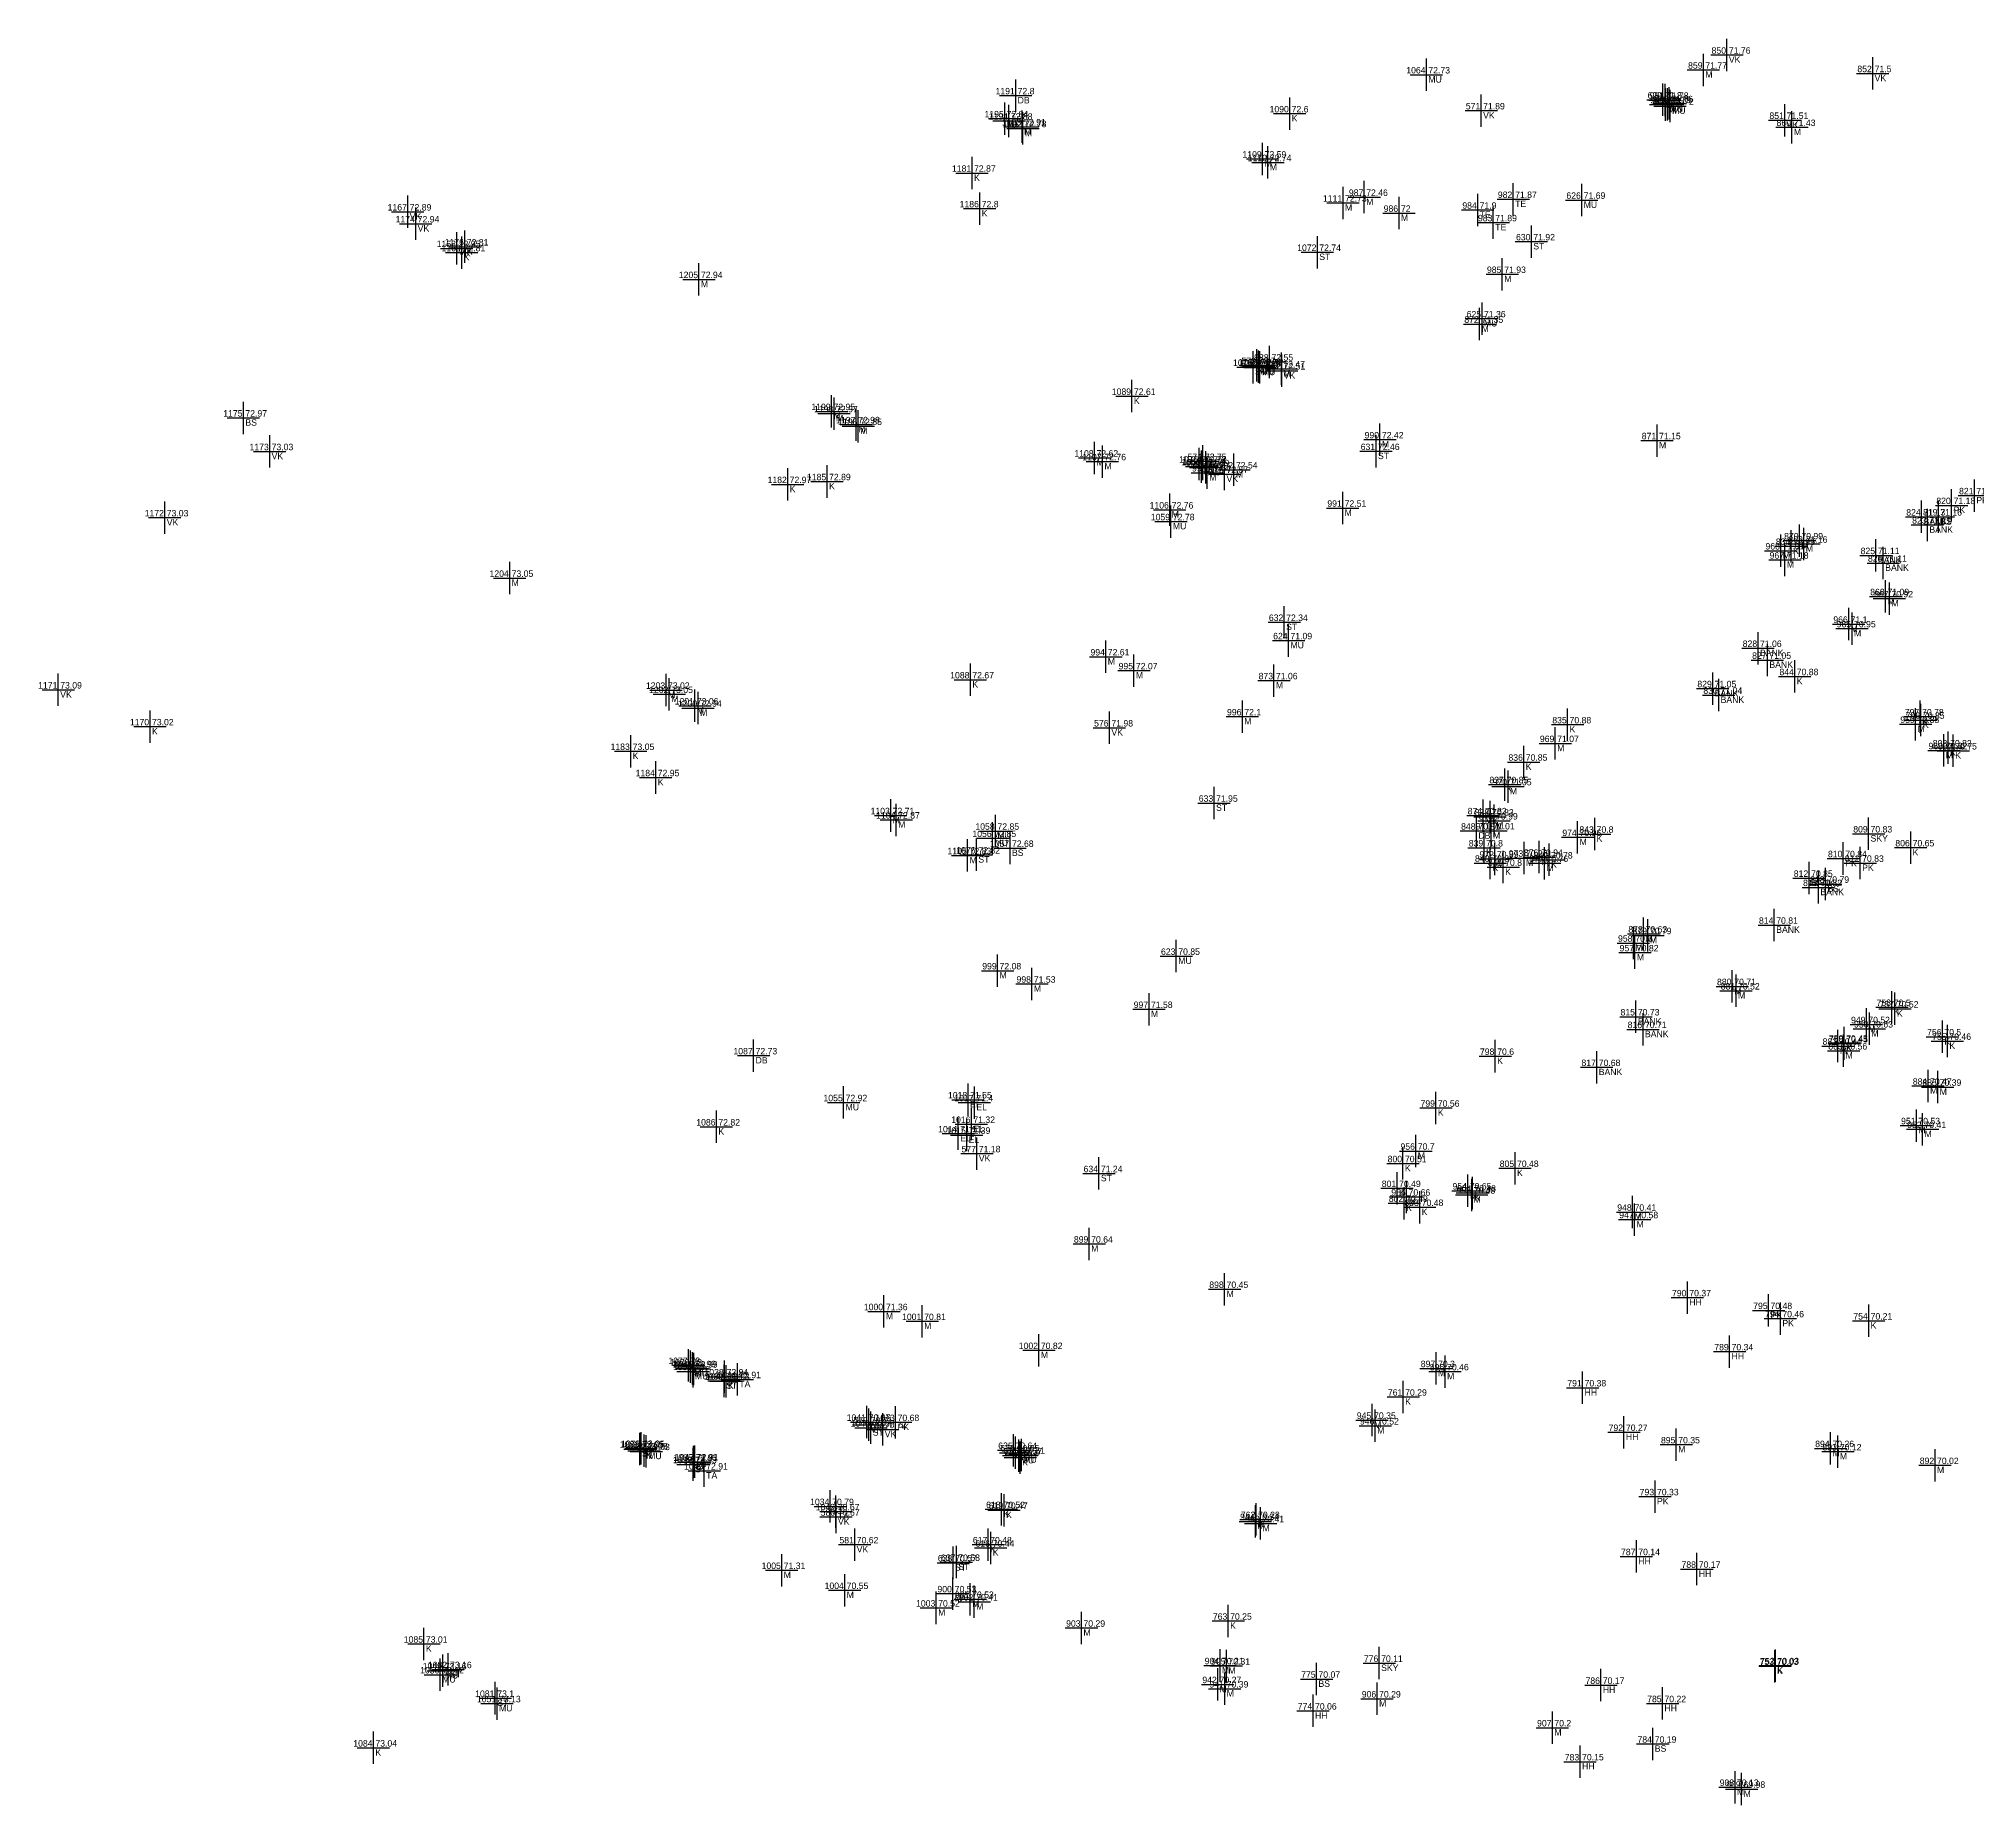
# Model space of a CAD drawing. Header units: metres. Extents: x 152719 to 152886, y 6408449 to 6408667.
# Drawn here: x 152718.8 to 152778.8, y 6408522.9 to 6408577.5 of the extents above; entities that cross this region are included whole.
import ezdxf
from ezdxf.enums import TextEntityAlignment as Align

# ---------------------------------------------------------------- set-up
doc = ezdxf.new("R2010")
doc.units = ezdxf.units.M
doc.header["$PDMODE"] = 2
doc.header["$PDSIZE"] = 0.5
for name, color, linetype in [('BANK', 7, 'Continuous'), ('BS', 7, 'Continuous'), ('DB', 7, 'Continuous'), ('EL', 7, 'Continuous'), ('HH', 7, 'Continuous'), ('K', 7, 'Continuous'), ('M', 7, 'Continuous'), ('MU', 7, 'Continuous'), ('PK', 7, 'Continuous'), ('pntdesc', 1, 'Continuous'), ('pntelev', 2, 'Continuous'), ('pntno', 3, 'Continuous'), ('SKY', 7, 'Continuous'), ('ST', 7, 'Continuous'), ('TA', 7, 'Continuous'), ('TE', 7, 'Continuous'), ('VK', 7, 'Continuous')]:
    doc.layers.add(name, color=color, linetype=linetype)

# ---------------------------------------------------------------- blocks, each defined once
blk = doc.blocks.new('meas')
at = {"color": 0}
blk.add_point((0, 0), dxfattribs=at)
at = {"layer": 'pntdesc'}
blk.add_attdef('PNTDESC', text='', height=1, dxfattribs=at).set_placement((0.3, -0.21), align=Align.TOP_LEFT)
at = {"layer": 'pntelev'}
blk.add_attdef('PNTELEV', (0.3, 0.19), '', height=1, dxfattribs=at)
at = {"layer": 'pntno'}
blk.add_attdef('PNTNO', text='', height=1, dxfattribs=at).set_placement((-0.14, 0.19), align=Align.RIGHT)

msp = doc.modelspace()

# ---------------------------------------------------------------- block references
at = {"layer": 'BANK', "xscale": 0.2, "yscale": 0.2, "zscale": 0.2}
for p, values in [((152777.034, 6408562.735, 71.13), {'PNTNO': '824', 'PNTELEV': '71.13', 'PNTDESC': 'BANK'}), ((152777.215, 6408562.484, 71.115), {'PNTNO': '823', 'PNTELEV': '71.11', 'PNTDESC': 'BANK'}), ((152775.623, 6408561.543, 71.111), {'PNTNO': '825', 'PNTELEV': '71.11', 'PNTDESC': 'BANK'}), ((152775.849, 6408561.306, 71.115), {'PNTNO': '826', 'PNTELEV': '71.11', 'PNTDESC': 'BANK'}), ((152771.978, 6408558.673, 71.06), {'PNTNO': '828', 'PNTELEV': '71.06', 'PNTDESC': 'BANK'}), ((152772.269, 6408558.306, 71.049), {'PNTNO': '827', 'PNTELEV': '71.05', 'PNTDESC': 'BANK'}), ((152770.576, 6408557.427, 71.05), {'PNTNO': '829', 'PNTELEV': '71.05', 'PNTDESC': 'BANK'}), ((152770.761, 6408557.223, 71.038), {'PNTNO': '830', 'PNTELEV': '71.04', 'PNTDESC': 'BANK'}), ((152773.557, 6408551.566, 70.85), {'PNTNO': '812', 'PNTELEV': '70.85', 'PNTDESC': 'BANK'}), ((152773.844, 6408551.28, 70.817), {'PNTNO': '813', 'PNTELEV': '70.82', 'PNTDESC': 'BANK'}), ((152772.48, 6408550.115, 70.806), {'PNTNO': '814', 'PNTELEV': '70.81', 'PNTDESC': 'BANK'}), ((152768.202, 6408547.281, 70.728), {'PNTNO': '815', 'PNTELEV': '70.73', 'PNTDESC': 'BANK'}), ((152768.422, 6408546.889, 70.706), {'PNTNO': '816', 'PNTELEV': '70.71', 'PNTDESC': 'BANK'}), ((152766.994, 6408545.717, 70.682), {'PNTNO': '817', 'PNTELEV': '70.68', 'PNTDESC': 'BANK'})]:
    msp.add_blockref('meas', p, dxfattribs=at).add_auto_attribs(values)
at = {"layer": 'BS', "xscale": 0.2, "yscale": 0.2, "zscale": 0.2}
for p, values in [((152725.161, 6408565.795, 72.975), {'PNTNO': '1175', 'PNTELEV': '72.97', 'PNTDESC': 'BS'}), ((152777.552, 6408562.736, 71.155), {'PNTNO': '819', 'PNTELEV': '71.16', 'PNTDESC': 'BS'}), ((152748.857, 6408552.492, 72.68), {'PNTNO': '1057', 'PNTELEV': '72.68', 'PNTDESC': 'BS'}), ((152774.063, 6408551.382, 70.79), {'PNTNO': '818', 'PNTELEV': '70.79', 'PNTDESC': 'BS'}), ((152758.33, 6408526.805, 70.072), {'PNTNO': '775', 'PNTELEV': '70.07', 'PNTDESC': 'BS'}), ((152768.726, 6408524.798, 70.189), {'PNTNO': '784', 'PNTELEV': '70.19', 'PNTDESC': 'BS'})]:
    msp.add_blockref('meas', p, dxfattribs=at).add_auto_attribs(values)
at = {"layer": 'DB', "xscale": 0.2, "yscale": 0.2, "zscale": 0.2}
for p, values in [((152749.032, 6408575.757, 72.803), {'PNTNO': '1191', 'PNTELEV': '72.8', 'PNTDESC': 'DB'}), ((152763.274, 6408553.026, 70.813), {'PNTNO': '848', 'PNTELEV': '70.81', 'PNTDESC': 'DB'}), ((152740.931, 6408546.077, 72.729), {'PNTNO': '1087', 'PNTELEV': '72.73', 'PNTDESC': 'DB'})]:
    msp.add_blockref('meas', p, dxfattribs=at).add_auto_attribs(values)
at = {"layer": 'EL', "xscale": 0.2, "yscale": 0.2, "zscale": 0.2}
for p, values in [((152747.562, 6408544.716, 71.549), {'PNTNO': '1018', 'PNTELEV': '71.55', 'PNTDESC': 'EL'}), ((152747.756, 6408544.626, 71.4), {'PNTNO': '1017', 'PNTELEV': '71.4', 'PNTDESC': 'EL'}), ((152747.258, 6408543.666, 71.512), {'PNTNO': '1014', 'PNTELEV': '71.51', 'PNTDESC': 'EL'}), ((152747.519, 6408543.622, 71.393), {'PNTNO': '1015', 'PNTELEV': '71.39', 'PNTDESC': 'EL'}), ((152747.663, 6408543.959, 71.322), {'PNTNO': '1016', 'PNTELEV': '71.32', 'PNTDESC': 'EL'})]:
    msp.add_blockref('meas', p, dxfattribs=at).add_auto_attribs(values)
at = {"layer": 'HH', "xscale": 0.2, "yscale": 0.2, "zscale": 0.2}
for p, values in [((152769.793, 6408538.597, 70.372), {'PNTNO': '790', 'PNTELEV': '70.37', 'PNTDESC': 'HH'}), ((152771.1, 6408536.926, 70.344), {'PNTNO': '789', 'PNTELEV': '70.34', 'PNTDESC': 'HH'}), ((152766.556, 6408535.812, 70.385), {'PNTNO': '791', 'PNTELEV': '70.38', 'PNTDESC': 'HH'}), ((152767.834, 6408534.435, 70.269), {'PNTNO': '792', 'PNTELEV': '70.27', 'PNTDESC': 'HH'}), ((152768.216, 6408530.595, 70.141), {'PNTNO': '787', 'PNTELEV': '70.14', 'PNTDESC': 'HH'}), ((152770.086, 6408530.204, 70.167), {'PNTNO': '788', 'PNTELEV': '70.17', 'PNTDESC': 'HH'}), ((152767.119, 6408526.616, 70.169), {'PNTNO': '786', 'PNTELEV': '70.17', 'PNTDESC': 'HH'}), ((152758.224, 6408525.822, 70.059), {'PNTNO': '774', 'PNTELEV': '70.06', 'PNTDESC': 'HH'}), ((152769.025, 6408526.05, 70.224), {'PNTNO': '785', 'PNTELEV': '70.22', 'PNTDESC': 'HH'}), ((152766.478, 6408524.25, 70.149), {'PNTNO': '783', 'PNTELEV': '70.15', 'PNTDESC': 'HH'})]:
    msp.add_blockref('meas', p, dxfattribs=at).add_auto_attribs(values)
at = {"layer": 'K', "xscale": 0.2, "yscale": 0.2, "zscale": 0.2}
for p, values in [((152757.502, 6408575.199, 72.596), {'PNTNO': '1090', 'PNTELEV': '72.6', 'PNTDESC': 'K'}), ((152747.685, 6408573.364, 72.87), {'PNTNO': '1181', 'PNTELEV': '72.87', 'PNTDESC': 'K'}), ((152747.922, 6408572.263, 72.797), {'PNTNO': '1186', 'PNTELEV': '72.8', 'PNTDESC': 'K'}), ((152731.908, 6408570.906, 72.809), {'PNTNO': '1169', 'PNTELEV': '72.81', 'PNTDESC': 'K'}), ((152732.005, 6408571.084, 72.806), {'PNTNO': '1176', 'PNTELEV': '72.81', 'PNTDESC': 'K'}), ((152752.626, 6408566.466, 72.606), {'PNTNO': '1089', 'PNTELEV': '72.61', 'PNTDESC': 'K'}), ((152741.985, 6408563.738, 72.97), {'PNTNO': '1182', 'PNTELEV': '72.97', 'PNTDESC': 'K'}), ((152743.203, 6408563.827, 72.89), {'PNTNO': '1185', 'PNTELEV': '72.89', 'PNTDESC': 'K'}), ((152773.003, 6408561.826, 70.991), {'PNTNO': '834', 'PNTELEV': '70.99', 'PNTDESC': 'K'}), ((152747.631, 6408557.7, 72.672), {'PNTNO': '1088', 'PNTELEV': '72.67', 'PNTDESC': 'K'}), ((152773.114, 6408557.8, 70.881), {'PNTNO': '844', 'PNTELEV': '70.88', 'PNTDESC': 'K'}), ((152722.275, 6408556.249, 73.018), {'PNTNO': '1170', 'PNTELEV': '73.02', 'PNTDESC': 'K'}), ((152766.092, 6408556.31, 70.879), {'PNTNO': '835', 'PNTELEV': '70.88', 'PNTDESC': 'K'}), ((152776.988, 6408556.558, 70.782), {'PNTNO': '797', 'PNTELEV': '70.78', 'PNTDESC': 'K'}), ((152777.014, 6408556.451, 70.849), {'PNTNO': '796', 'PNTELEV': '70.85', 'PNTDESC': 'K'}), ((152777.853, 6408555.598, 70.818), {'PNTNO': '808', 'PNTELEV': '70.82', 'PNTDESC': 'K'}), ((152737.132, 6408555.488, 73.045), {'PNTNO': '1183', 'PNTELEV': '73.05', 'PNTDESC': 'K'}), ((152764.737, 6408555.155, 70.853), {'PNTNO': '836', 'PNTELEV': '70.85', 'PNTDESC': 'K'}), ((152778.013, 6408555.503, 70.747), {'PNTNO': '807', 'PNTELEV': '70.75', 'PNTDESC': 'K'}), ((152737.907, 6408554.676, 72.951), {'PNTNO': '1184', 'PNTELEV': '72.95', 'PNTDESC': 'K'}), ((152764.148, 6408554.459, 70.854), {'PNTNO': '837', 'PNTELEV': '70.85', 'PNTDESC': 'K'}), ((152763.696, 6408553.459, 70.828), {'PNTNO': '838', 'PNTELEV': '70.83', 'PNTDESC': 'K'}), ((152766.929, 6408552.929, 70.795), {'PNTNO': '843', 'PNTELEV': '70.8', 'PNTDESC': 'K'}), ((152763.511, 6408552.505, 70.799), {'PNTNO': '839', 'PNTELEV': '70.8', 'PNTDESC': 'K'}), ((152763.702, 6408552.032, 70.796), {'PNTNO': '840', 'PNTELEV': '70.8', 'PNTDESC': 'K'}), ((152765.518, 6408552.131, 70.781), {'PNTNO': '842', 'PNTELEV': '70.78', 'PNTDESC': 'K'}), ((152776.696, 6408552.507, 70.647), {'PNTNO': '806', 'PNTELEV': '70.65', 'PNTDESC': 'K'}), ((152764.101, 6408551.906, 70.796), {'PNTNO': '841', 'PNTELEV': '70.8', 'PNTDESC': 'K'}), ((152776.114, 6408547.574, 70.497), {'PNTNO': '758', 'PNTELEV': '70.5', 'PNTDESC': 'K'}), ((152776.209, 6408547.525, 70.516), {'PNTNO': '757', 'PNTELEV': '70.52', 'PNTDESC': 'K'}), ((152777.677, 6408546.662, 70.502), {'PNTNO': '756', 'PNTELEV': '70.5', 'PNTDESC': 'K'}), ((152763.855, 6408546.061, 70.597), {'PNTNO': '798', 'PNTELEV': '70.6', 'PNTDESC': 'K'}), ((152774.642, 6408546.468, 70.45), {'PNTNO': '759', 'PNTELEV': '70.45', 'PNTDESC': 'K'}), ((152774.644, 6408546.448, 70.454), {'PNTNO': '760', 'PNTELEV': '70.45', 'PNTDESC': 'K'}), ((152777.833, 6408546.526, 70.461), {'PNTNO': '755', 'PNTELEV': '70.46', 'PNTDESC': 'K'}), ((152762.02, 6408544.459, 70.564), {'PNTNO': '799', 'PNTELEV': '70.56', 'PNTDESC': 'K'}), ((152739.782, 6408543.878, 72.821), {'PNTNO': '1086', 'PNTELEV': '72.82', 'PNTDESC': 'K'}), ((152761.003, 6408542.743, 70.513), {'PNTNO': '800', 'PNTELEV': '70.51', 'PNTDESC': 'K'}), ((152764.467, 6408542.596, 70.484), {'PNTNO': '805', 'PNTELEV': '70.48', 'PNTDESC': 'K'}), ((152760.822, 6408541.976, 70.494), {'PNTNO': '801', 'PNTELEV': '70.49', 'PNTDESC': 'K'}), ((152763.147, 6408541.833, 70.48), {'PNTNO': '804', 'PNTELEV': '70.48', 'PNTDESC': 'K'}), ((152761.04, 6408541.516, 70.485), {'PNTNO': '802', 'PNTELEV': '70.49', 'PNTDESC': 'K'}), ((152761.522, 6408541.39, 70.484), {'PNTNO': '803', 'PNTELEV': '70.48', 'PNTDESC': 'K'}), ((152775.398, 6408537.88, 70.212), {'PNTNO': '754', 'PNTELEV': '70.21', 'PNTDESC': 'K'}), ((152739.087, 6408536.393, 72.994), {'PNTNO': '1046', 'PNTELEV': '72.99', 'PNTDESC': 'K'}), ((152740.081, 6408536.012, 72.93), {'PNTNO': '1045', 'PNTELEV': '72.93', 'PNTDESC': 'K'}), ((152761.01, 6408535.527, 70.286), {'PNTNO': '761', 'PNTELEV': '70.29', 'PNTDESC': 'K'}), ((152737.544, 6408533.864, 73.025), {'PNTNO': '1048', 'PNTELEV': '73.03', 'PNTDESC': 'K'}), ((152739.114, 6408533.524, 72.912), {'PNTNO': '1047', 'PNTELEV': '72.91', 'PNTDESC': 'K'}), ((152749.174, 6408533.651, 70.503), {'PNTNO': '620', 'PNTELEV': '70.5', 'PNTDESC': 'K'}), ((152748.591, 6408532.052, 70.524), {'PNTNO': '618', 'PNTELEV': '70.52', 'PNTDESC': 'K'}), ((152748.674, 6408532.025, 70.465), {'PNTNO': '619', 'PNTELEV': '70.47', 'PNTDESC': 'K'}), ((152756.465, 6408531.74, 70.279), {'PNTNO': '762', 'PNTELEV': '70.28', 'PNTDESC': 'K'}), ((152748.182, 6408530.96, 70.476), {'PNTNO': '617', 'PNTELEV': '70.48', 'PNTDESC': 'K'}), ((152748.263, 6408530.859, 70.436), {'PNTNO': '616', 'PNTELEV': '70.44', 'PNTDESC': 'K'}), ((152755.6, 6408528.6, 70.249), {'PNTNO': '763', 'PNTELEV': '70.25', 'PNTDESC': 'K'}), ((152730.741, 6408527.89, 73.012), {'PNTNO': '1085', 'PNTELEV': '73.01', 'PNTDESC': 'K'}), ((152772.498, 6408527.201, 70.028), {'PNTNO': '753', 'PNTELEV': '70.03', 'PNTDESC': 'K'}), ((152772.517, 6408527.222, 70.029), {'PNTNO': '752', 'PNTELEV': '70.03', 'PNTDESC': 'K'}), ((152729.18, 6408524.678, 73.044), {'PNTNO': '1084', 'PNTELEV': '73.04', 'PNTDESC': 'K'})]:
    msp.add_blockref('meas', p, dxfattribs=at).add_auto_attribs(values)
at = {"layer": 'M', "xscale": 0.2, "yscale": 0.2, "zscale": 0.2}
for p, values in [((152770.29, 6408576.552, 71.769), {'PNTNO': '859', 'PNTELEV': '71.77', 'PNTDESC': 'M'}), ((152769.103, 6408575.618, 71.784), {'PNTNO': '981', 'PNTELEV': '71.78', 'PNTDESC': 'M'}), ((152769.122, 6408575.477, 71.896), {'PNTNO': '980', 'PNTELEV': '71.9', 'PNTDESC': 'M'}), ((152748.691, 6408575.046, 72.845), {'PNTNO': '1195', 'PNTELEV': '72.84', 'PNTDESC': 'M'}), ((152748.821, 6408574.973, 72.88), {'PNTNO': '1194', 'PNTELEV': '72.88', 'PNTDESC': 'M'}), ((152749.232, 6408574.794, 72.906), {'PNTNO': '1193', 'PNTELEV': '72.91', 'PNTDESC': 'M'}), ((152773.024, 6408574.778, 71.435), {'PNTNO': '860', 'PNTELEV': '71.43', 'PNTDESC': 'M'}), ((152749.253, 6408574.743, 72.785), {'PNTNO': '1192', 'PNTELEV': '72.78', 'PNTDESC': 'M'}), ((152756.665, 6408573.802, 72.593), {'PNTNO': '1109', 'PNTELEV': '72.59', 'PNTDESC': 'M'}), ((152756.826, 6408573.692, 72.742), {'PNTNO': '1110', 'PNTELEV': '72.74', 'PNTDESC': 'M'}), ((152759.152, 6408572.441, 72.726), {'PNTNO': '1111', 'PNTELEV': '72.73', 'PNTDESC': 'M'}), ((152759.806, 6408572.618, 72.463), {'PNTNO': '987', 'PNTELEV': '72.46', 'PNTDESC': 'M'}), ((152760.88, 6408572.124, 71.996), {'PNTNO': '986', 'PNTELEV': '72', 'PNTDESC': 'M'}), ((152739.242, 6408570.076, 72.943), {'PNTNO': '1205', 'PNTELEV': '72.94', 'PNTDESC': 'M'}), ((152764.073, 6408570.235, 71.93), {'PNTNO': '985', 'PNTELEV': '71.93', 'PNTDESC': 'M'}), ((152763.373, 6408568.693, 71.353), {'PNTNO': '872', 'PNTELEV': '71.35', 'PNTDESC': 'M'}), ((152756.878, 6408567.525, 72.552), {'PNTNO': '988', 'PNTELEV': '72.55', 'PNTDESC': 'M'}), ((152757.244, 6408567.312, 72.469), {'PNTNO': '989', 'PNTELEV': '72.47', 'PNTDESC': 'M'}), ((152743.339, 6408565.996, 72.948), {'PNTNO': '1199', 'PNTELEV': '72.95', 'PNTDESC': 'M'}), ((152743.419, 6408565.927, 72.97), {'PNTNO': '1198', 'PNTELEV': '72.97', 'PNTDESC': 'M'}), ((152744.104, 6408565.587, 72.981), {'PNTNO': '1197', 'PNTELEV': '72.98', 'PNTDESC': 'M'}), ((152744.167, 6408565.535, 72.847), {'PNTNO': '1196', 'PNTELEV': '72.85', 'PNTDESC': 'M'}), ((152760.291, 6408565.121, 72.423), {'PNTNO': '990', 'PNTELEV': '72.42', 'PNTDESC': 'M'}), ((152768.858, 6408565.094, 71.151), {'PNTNO': '871', 'PNTELEV': '71.15', 'PNTDESC': 'M'}), ((152751.469, 6408564.558, 72.623), {'PNTNO': '1108', 'PNTELEV': '72.62', 'PNTDESC': 'M'}), ((152751.714, 6408564.445, 72.757), {'PNTNO': '1107', 'PNTELEV': '72.76', 'PNTDESC': 'M'}), ((152754.955, 6408564.097, 72.635), {'PNTNO': '993', 'PNTELEV': '72.64', 'PNTDESC': 'M'}), ((152755.779, 6408564.191, 72.536), {'PNTNO': '992', 'PNTELEV': '72.54', 'PNTDESC': 'M'}), ((152753.794, 6408562.952, 72.759), {'PNTNO': '1106', 'PNTELEV': '72.76', 'PNTDESC': 'M'}), ((152759.139, 6408563.007, 72.51), {'PNTNO': '991', 'PNTELEV': '72.51', 'PNTDESC': 'M'}), ((152772.682, 6408561.687, 71.009), {'PNTNO': '968', 'PNTELEV': '71.01', 'PNTDESC': 'M'}), ((152773.259, 6408561.999, 70.994), {'PNTNO': '870', 'PNTELEV': '70.99', 'PNTDESC': 'M'}), ((152773.393, 6408561.896, 71.16), {'PNTNO': '869', 'PNTELEV': '71.16', 'PNTDESC': 'M'}), ((152772.81, 6408561.403, 71.182), {'PNTNO': '967', 'PNTELEV': '71.18', 'PNTDESC': 'M'}), ((152733.391, 6408560.84, 73.054), {'PNTNO': '1204', 'PNTELEV': '73.05', 'PNTDESC': 'M'}), ((152775.919, 6408560.272, 71.088), {'PNTNO': '868', 'PNTELEV': '71.09', 'PNTDESC': 'M'}), ((152776.04, 6408560.206, 70.918), {'PNTNO': '867', 'PNTELEV': '70.92', 'PNTDESC': 'M'}), ((152774.779, 6408559.418, 71.102), {'PNTNO': '966', 'PNTELEV': '71.1', 'PNTDESC': 'M'}), ((152774.885, 6408559.278, 70.945), {'PNTNO': '965', 'PNTELEV': '70.95', 'PNTDESC': 'M'}), ((152751.818, 6408558.41, 72.614), {'PNTNO': '994', 'PNTELEV': '72.61', 'PNTDESC': 'M'}), ((152752.687, 6408557.981, 72.068), {'PNTNO': '995', 'PNTELEV': '72.07', 'PNTDESC': 'M'}), ((152757.015, 6408557.673, 71.063), {'PNTNO': '873', 'PNTELEV': '71.06', 'PNTDESC': 'M'}), ((152738.225, 6408557.379, 73.018), {'PNTNO': '1203', 'PNTELEV': '73.02', 'PNTDESC': 'M'}), ((152738.325, 6408557.249, 73.046), {'PNTNO': '1202', 'PNTELEV': '73.05', 'PNTDESC': 'M'}), ((152739.115, 6408556.894, 73.064), {'PNTNO': '1201', 'PNTELEV': '73.06', 'PNTDESC': 'M'}), ((152739.216, 6408556.824, 72.944), {'PNTNO': '1200', 'PNTELEV': '72.94', 'PNTDESC': 'M'}), ((152756.038, 6408556.557, 72.095), {'PNTNO': '996', 'PNTELEV': '72.1', 'PNTDESC': 'M'}), ((152776.849, 6408556.323, 70.851), {'PNTNO': '959', 'PNTELEV': '70.85', 'PNTDESC': 'M'}), ((152765.709, 6408555.732, 71.073), {'PNTNO': '969', 'PNTELEV': '71.07', 'PNTDESC': 'M'}), ((152777.721, 6408555.511, 70.816), {'PNTNO': '960', 'PNTELEV': '70.82', 'PNTDESC': 'M'}), ((152764.249, 6408554.397, 71.05), {'PNTNO': '970', 'PNTELEV': '71.05', 'PNTDESC': 'M'}), ((152745.169, 6408553.501, 72.713), {'PNTNO': '1103', 'PNTELEV': '72.71', 'PNTDESC': 'M'}), ((152745.34, 6408553.367, 72.868), {'PNTNO': '1104', 'PNTELEV': '72.87', 'PNTDESC': 'M'}), ((152763.477, 6408553.499, 70.817), {'PNTNO': '874', 'PNTELEV': '70.82', 'PNTDESC': 'M'}), ((152763.821, 6408553.338, 70.989), {'PNTNO': '875', 'PNTELEV': '70.99', 'PNTDESC': 'M'}), ((152763.726, 6408553.031, 71.012), {'PNTNO': '971', 'PNTELEV': '71.01', 'PNTDESC': 'M'}), ((152766.402, 6408552.828, 70.957), {'PNTNO': '974', 'PNTELEV': '70.96', 'PNTDESC': 'M'}), ((152747.547, 6408552.265, 72.83), {'PNTNO': '1105', 'PNTELEV': '72.83', 'PNTDESC': 'M'}), ((152763.844, 6408552.158, 70.988), {'PNTNO': '972', 'PNTELEV': '70.99', 'PNTDESC': 'M'}), ((152764.747, 6408552.187, 70.948), {'PNTNO': '973', 'PNTELEV': '70.95', 'PNTDESC': 'M'}), ((152765.215, 6408552.214, 70.942), {'PNTNO': '876', 'PNTELEV': '70.94', 'PNTDESC': 'M'}), ((152765.38, 6408552.026, 70.762), {'PNTNO': '877', 'PNTELEV': '70.76', 'PNTDESC': 'M'}), ((152768.442, 6408549.843, 70.63), {'PNTNO': '878', 'PNTELEV': '70.63', 'PNTDESC': 'M'}), ((152768.574, 6408549.793, 70.785), {'PNTNO': '879', 'PNTELEV': '70.79', 'PNTDESC': 'M'}), ((152768.124, 6408549.559, 70.673), {'PNTNO': '958', 'PNTELEV': '70.67', 'PNTDESC': 'M'}), ((152768.173, 6408549.262, 70.816), {'PNTNO': '957', 'PNTELEV': '70.82', 'PNTDESC': 'M'}), ((152748.472, 6408548.704, 72.078), {'PNTNO': '999', 'PNTELEV': '72.08', 'PNTDESC': 'M'}), ((152749.532, 6408548.294, 71.529), {'PNTNO': '998', 'PNTELEV': '71.53', 'PNTDESC': 'M'}), ((152771.183, 6408548.218, 70.71), {'PNTNO': '880', 'PNTELEV': '70.71', 'PNTDESC': 'M'}), ((152771.3, 6408548.083, 70.521), {'PNTNO': '881', 'PNTELEV': '70.52', 'PNTDESC': 'M'}), ((152753.153, 6408547.512, 71.581), {'PNTNO': '997', 'PNTELEV': '71.58', 'PNTDESC': 'M'}), ((152775.326, 6408547.04, 70.525), {'PNTNO': '949', 'PNTELEV': '70.52', 'PNTDESC': 'M'}), ((152775.42, 6408546.908, 70.633), {'PNTNO': '950', 'PNTELEV': '70.63', 'PNTDESC': 'M'}), ((152774.448, 6408546.373, 70.441), {'PNTNO': '882', 'PNTELEV': '70.44', 'PNTDESC': 'M'}), ((152774.624, 6408546.228, 70.56), {'PNTNO': '883', 'PNTELEV': '70.56', 'PNTDESC': 'M'}), ((152777.236, 6408545.139, 70.471), {'PNTNO': '884', 'PNTELEV': '70.47', 'PNTDESC': 'M'}), ((152777.532, 6408545.106, 70.395), {'PNTNO': '885', 'PNTELEV': '70.39', 'PNTDESC': 'M'}), ((152776.874, 6408543.917, 70.526), {'PNTNO': '951', 'PNTELEV': '70.53', 'PNTDESC': 'M'}), ((152777.063, 6408543.8, 70.41), {'PNTNO': '952', 'PNTELEV': '70.41', 'PNTDESC': 'M'}), ((152761.4, 6408543.128, 70.703), {'PNTNO': '956', 'PNTELEV': '70.7', 'PNTDESC': 'M'}), ((152763.008, 6408541.9, 70.645), {'PNTNO': '954', 'PNTELEV': '70.65', 'PNTDESC': 'M'}), ((152761.116, 6408541.71, 70.657), {'PNTNO': '955', 'PNTELEV': '70.66', 'PNTDESC': 'M'}), ((152763.126, 6408541.773, 70.482), {'PNTNO': '953', 'PNTELEV': '70.48', 'PNTDESC': 'M'}), ((152768.101, 6408541.242, 70.407), {'PNTNO': '948', 'PNTELEV': '70.41', 'PNTDESC': 'M'}), ((152768.161, 6408541.011, 70.575), {'PNTNO': '947', 'PNTELEV': '70.58', 'PNTDESC': 'M'}), ((152751.305, 6408540.258, 70.645), {'PNTNO': '899', 'PNTELEV': '70.64', 'PNTDESC': 'M'}), ((152755.49, 6408538.856, 70.452), {'PNTNO': '898', 'PNTELEV': '70.45', 'PNTDESC': 'M'}), ((152744.961, 6408538.169, 71.36), {'PNTNO': '1000', 'PNTELEV': '71.36', 'PNTDESC': 'M'}), ((152746.143, 6408537.864, 70.811), {'PNTNO': '1001', 'PNTELEV': '70.81', 'PNTDESC': 'M'}), ((152749.75, 6408536.968, 70.822), {'PNTNO': '1002', 'PNTELEV': '70.82', 'PNTDESC': 'M'}), ((152762.027, 6408536.408, 70.304), {'PNTNO': '897', 'PNTELEV': '70.3', 'PNTDESC': 'M'}), ((152762.306, 6408536.309, 70.459), {'PNTNO': '896', 'PNTELEV': '70.46', 'PNTDESC': 'M'}), ((152760.049, 6408534.811, 70.352), {'PNTNO': '945', 'PNTELEV': '70.35', 'PNTDESC': 'M'}), ((152760.146, 6408534.634, 70.521), {'PNTNO': '946', 'PNTELEV': '70.52', 'PNTDESC': 'M'}), ((152769.451, 6408534.051, 70.353), {'PNTNO': '895', 'PNTELEV': '70.35', 'PNTDESC': 'M'}), ((152774.218, 6408533.936, 70.258), {'PNTNO': '894', 'PNTELEV': '70.26', 'PNTDESC': 'M'}), ((152774.446, 6408533.834, 70.124), {'PNTNO': '893', 'PNTELEV': '70.12', 'PNTDESC': 'M'}), ((152777.45, 6408533.412, 70.017), {'PNTNO': '892', 'PNTELEV': '70.02', 'PNTDESC': 'M'}), ((152756.443, 6408531.68, 70.343), {'PNTNO': '944', 'PNTELEV': '70.34', 'PNTDESC': 'M'}), ((152756.6, 6408531.615, 70.409), {'PNTNO': '943', 'PNTELEV': '70.41', 'PNTDESC': 'M'}), ((152741.801, 6408530.169, 71.312), {'PNTNO': '1005', 'PNTELEV': '71.31', 'PNTDESC': 'M'}), ((152743.748, 6408529.55, 70.552), {'PNTNO': '1004', 'PNTELEV': '70.55', 'PNTDESC': 'M'}), ((152747.087, 6408529.446, 70.526), {'PNTNO': '900', 'PNTELEV': '70.53', 'PNTDESC': 'M'}), ((152747.626, 6408529.273, 70.526), {'PNTNO': '901', 'PNTELEV': '70.53', 'PNTDESC': 'M'}), ((152746.575, 6408529.006, 70.517), {'PNTNO': '1003', 'PNTELEV': '70.52', 'PNTDESC': 'M'}), ((152747.751, 6408529.192, 70.409), {'PNTNO': '902', 'PNTELEV': '70.41', 'PNTDESC': 'M'}), ((152751.066, 6408528.383, 70.287), {'PNTNO': '903', 'PNTELEV': '70.29', 'PNTDESC': 'M'}), ((152755.347, 6408527.223, 70.212), {'PNTNO': '904', 'PNTELEV': '70.21', 'PNTDESC': 'M'}), ((152755.547, 6408527.208, 70.312), {'PNTNO': '905', 'PNTELEV': '70.31', 'PNTDESC': 'M'}), ((152755.275, 6408526.639, 70.274), {'PNTNO': '942', 'PNTELEV': '70.27', 'PNTDESC': 'M'}), ((152755.495, 6408526.503, 70.387), {'PNTNO': '941', 'PNTELEV': '70.39', 'PNTDESC': 'M'}), ((152760.204, 6408526.195, 70.29), {'PNTNO': '906', 'PNTELEV': '70.29', 'PNTDESC': 'M'}), ((152765.622, 6408525.3, 70.196), {'PNTNO': '907', 'PNTELEV': '70.2', 'PNTDESC': 'M'}), ((152771.266, 6408523.461, 70.132), {'PNTNO': '908', 'PNTELEV': '70.13', 'PNTDESC': 'M'}), ((152771.47, 6408523.403, 69.979), {'PNTNO': '909', 'PNTELEV': '69.98', 'PNTDESC': 'M'})]:
    msp.add_blockref('meas', p, dxfattribs=at).add_auto_attribs(values)
at = {"layer": 'MU', "xscale": 0.2, "yscale": 0.2, "zscale": 0.2}
for p, values in [((152761.728, 6408576.403, 72.729), {'PNTNO': '1064', 'PNTELEV': '72.73', 'PNTDESC': 'MU'}), ((152769.18, 6408575.487, 71.787), {'PNTNO': '628', 'PNTELEV': '71.79', 'PNTDESC': 'MU'}), ((152769.261, 6408575.434, 71.717), {'PNTNO': '627', 'PNTELEV': '71.72', 'PNTDESC': 'MU'}), ((152766.529, 6408572.528, 71.692), {'PNTNO': '626', 'PNTELEV': '71.69', 'PNTDESC': 'MU'}), ((152763.447, 6408568.862, 71.356), {'PNTNO': '625', 'PNTELEV': '71.36', 'PNTDESC': 'MU'}), ((152756.542, 6408567.379, 72.709), {'PNTNO': '1063', 'PNTELEV': '72.71', 'PNTDESC': 'MU'}), ((152756.58, 6408567.356, 72.67), {'PNTNO': '1062', 'PNTELEV': '72.67', 'PNTDESC': 'MU'}), ((152754.78, 6408564.289, 72.734), {'PNTNO': '1060', 'PNTELEV': '72.73', 'PNTDESC': 'MU'}), ((152754.905, 6408564.26, 72.692), {'PNTNO': '1061', 'PNTELEV': '72.69', 'PNTDESC': 'MU'}), ((152753.831, 6408562.59, 72.779), {'PNTNO': '1059', 'PNTELEV': '72.78', 'PNTDESC': 'MU'}), ((152757.465, 6408558.91, 71.093), {'PNTNO': '624', 'PNTELEV': '71.09', 'PNTDESC': 'MU'}), ((152748.317, 6408552.797, 72.846), {'PNTNO': '1056', 'PNTELEV': '72.85', 'PNTDESC': 'MU'}), ((152748.408, 6408553.022, 72.846), {'PNTNO': '1058', 'PNTELEV': '72.85', 'PNTDESC': 'MU'}), ((152753.997, 6408549.154, 70.854), {'PNTNO': '623', 'PNTELEV': '70.85', 'PNTDESC': 'MU'}), ((152743.714, 6408544.629, 72.921), {'PNTNO': '1055', 'PNTELEV': '72.92', 'PNTDESC': 'MU'}), ((152739.039, 6408536.406, 72.987), {'PNTNO': '1054', 'PNTELEV': '72.99', 'PNTDESC': 'MU'}), ((152739.058, 6408536.316, 73.005), {'PNTNO': '1053', 'PNTELEV': '73', 'PNTDESC': 'MU'}), ((152737.611, 6408533.844, 73.029), {'PNTNO': '1052', 'PNTELEV': '73.03', 'PNTDESC': 'MU'}), ((152749.124, 6408533.714, 70.566), {'PNTNO': '621', 'PNTELEV': '70.57', 'PNTDESC': 'MU'}), ((152749.207, 6408533.734, 70.506), {'PNTNO': '622', 'PNTELEV': '70.51', 'PNTDESC': 'MU'}), ((152731.246, 6408526.938, 73.121), {'PNTNO': '1050', 'PNTELEV': '73.12', 'PNTDESC': 'MU'}), ((152731.326, 6408527.063, 73.155), {'PNTNO': '1049', 'PNTELEV': '73.16', 'PNTDESC': 'MU'}), ((152733.001, 6408526.047, 73.127), {'PNTNO': '1051', 'PNTELEV': '73.13', 'PNTDESC': 'MU'})]:
    msp.add_blockref('meas', p, dxfattribs=at).add_auto_attribs(values)
at = {"layer": 'PK', "xscale": 0.2, "yscale": 0.2, "zscale": 0.2}
for p, values in [((152778.665, 6408563.392, 71.19), {'PNTNO': '821', 'PNTELEV': '71.19', 'PNTDESC': 'PK'}), ((152777.962, 6408563.09, 71.182), {'PNTNO': '820', 'PNTELEV': '71.18', 'PNTDESC': 'PK'}), ((152774.613, 6408552.172, 70.835), {'PNTNO': '810', 'PNTELEV': '70.84', 'PNTDESC': 'PK'}), ((152775.136, 6408552.03, 70.834), {'PNTNO': '811', 'PNTELEV': '70.83', 'PNTDESC': 'PK'}), ((152772.302, 6408538.203, 70.478), {'PNTNO': '795', 'PNTELEV': '70.48', 'PNTDESC': 'PK'}), ((152772.669, 6408537.948, 70.459), {'PNTNO': '794', 'PNTELEV': '70.46', 'PNTDESC': 'PK'}), ((152745.321, 6408534.741, 70.682), {'PNTNO': '1013', 'PNTELEV': '70.68', 'PNTDESC': 'PK'}), ((152768.794, 6408532.446, 70.331), {'PNTNO': '793', 'PNTELEV': '70.33', 'PNTDESC': 'PK'})]:
    msp.add_blockref('meas', p, dxfattribs=at).add_auto_attribs(values)
at = {"layer": 'SKY', "xscale": 0.2, "yscale": 0.2, "zscale": 0.2}
for p, values in [((152775.395, 6408552.938, 70.831), {'PNTNO': '809', 'PNTELEV': '70.83', 'PNTDESC': 'SKY'}), ((152760.268, 6408527.296, 70.109), {'PNTNO': '776', 'PNTELEV': '70.11', 'PNTDESC': 'SKY'})]:
    msp.add_blockref('meas', p, dxfattribs=at).add_auto_attribs(values)
at = {"layer": 'ST', "xscale": 0.2, "yscale": 0.2, "zscale": 0.2}
for p, values in [((152769.039, 6408575.627, 71.803), {'PNTNO': '629', 'PNTELEV': '71.8', 'PNTDESC': 'ST'}), ((152764.971, 6408571.243, 71.921), {'PNTNO': '630', 'PNTELEV': '71.92', 'PNTDESC': 'ST'}), ((152758.356, 6408570.916, 72.737), {'PNTNO': '1072', 'PNTELEV': '72.74', 'PNTDESC': 'ST'}), ((152756.371, 6408567.361, 72.718), {'PNTNO': '1073', 'PNTELEV': '72.72', 'PNTDESC': 'ST'}), ((152760.17, 6408564.761, 72.46), {'PNTNO': '631', 'PNTELEV': '72.46', 'PNTDESC': 'ST'}), ((152754.705, 6408564.371, 72.746), {'PNTNO': '1075', 'PNTELEV': '72.75', 'PNTDESC': 'ST'}), ((152754.815, 6408564.37, 72.716), {'PNTNO': '1074', 'PNTELEV': '72.72', 'PNTDESC': 'ST'}), ((152757.332, 6408559.477, 72.339), {'PNTNO': '632', 'PNTELEV': '72.34', 'PNTDESC': 'ST'}), ((152755.165, 6408553.887, 71.951), {'PNTNO': '633', 'PNTELEV': '71.95', 'PNTDESC': 'ST'}), ((152747.818, 6408552.287, 72.817), {'PNTNO': '1076', 'PNTELEV': '72.82', 'PNTDESC': 'ST'}), ((152751.604, 6408542.435, 71.242), {'PNTNO': '634', 'PNTELEV': '71.24', 'PNTDESC': 'ST'}), ((152738.92, 6408536.505, 72.999), {'PNTNO': '1077', 'PNTELEV': '73', 'PNTDESC': 'ST'}), ((152738.975, 6408536.46, 73), {'PNTNO': '1078', 'PNTELEV': '73', 'PNTDESC': 'ST'}), ((152740.02, 6408536.022, 72.917), {'PNTNO': '1039', 'PNTELEV': '72.92', 'PNTDESC': 'ST'}), ((152740.035, 6408536.152, 72.941), {'PNTNO': '1038', 'PNTELEV': '72.94', 'PNTDESC': 'ST'}), ((152744.555, 6408534.571, 70.667), {'PNTNO': '1040', 'PNTELEV': '70.67', 'PNTDESC': 'ST'}), ((152737.418, 6408533.916, 73.053), {'PNTNO': '1080', 'PNTELEV': '73.05', 'PNTDESC': 'ST'}), ((152737.452, 6408533.941, 73.047), {'PNTNO': '1079', 'PNTELEV': '73.05', 'PNTDESC': 'ST'}), ((152739.061, 6408533.44, 72.928), {'PNTNO': '1036', 'PNTELEV': '72.93', 'PNTDESC': 'ST'}), ((152739.063, 6408533.437, 72.932), {'PNTNO': '1037', 'PNTELEV': '72.93', 'PNTDESC': 'ST'}), ((152739.077, 6408533.512, 72.925), {'PNTNO': '1035', 'PNTELEV': '72.93', 'PNTDESC': 'ST'}), ((152748.967, 6408533.879, 70.636), {'PNTNO': '635', 'PNTELEV': '70.64', 'PNTDESC': 'ST'}), ((152749.03, 6408533.8, 70.649), {'PNTNO': '636', 'PNTELEV': '70.65', 'PNTDESC': 'ST'}), ((152743.3, 6408532.143, 70.794), {'PNTNO': '1034', 'PNTELEV': '70.79', 'PNTDESC': 'ST'}), ((152747.1, 6408530.401, 70.567), {'PNTNO': '638', 'PNTELEV': '70.57', 'PNTDESC': 'ST'}), ((152747.198, 6408530.418, 70.576), {'PNTNO': '637', 'PNTELEV': '70.58', 'PNTDESC': 'ST'}), ((152731.487, 6408527.102, 73.156), {'PNTNO': '1082', 'PNTELEV': '73.16', 'PNTDESC': 'ST'}), ((152732.947, 6408526.213, 73.103), {'PNTNO': '1081', 'PNTELEV': '73.1', 'PNTDESC': 'ST'})]:
    msp.add_blockref('meas', p, dxfattribs=at).add_auto_attribs(values)
at = {"layer": 'TA', "xscale": 0.2, "yscale": 0.2, "zscale": 0.2}
for p, values in [((152740.429, 6408536.067, 72.913), {'PNTNO': '1044', 'PNTELEV': '72.91', 'PNTDESC': 'TA'}), ((152744.43, 6408534.748, 70.674), {'PNTNO': '1041', 'PNTELEV': '70.67', 'PNTDESC': 'TA'}), ((152739.406, 6408533.243, 72.909), {'PNTNO': '1043', 'PNTELEV': '72.91', 'PNTDESC': 'TA'}), ((152743.475, 6408531.982, 70.674), {'PNTNO': '1042', 'PNTELEV': '70.67', 'PNTDESC': 'TA'})]:
    msp.add_blockref('meas', p, dxfattribs=at).add_auto_attribs(values)
at = {"layer": 'TE', "xscale": 0.2, "yscale": 0.2, "zscale": 0.2}
for p, values in [((152764.41, 6408572.553, 71.87), {'PNTNO': '982', 'PNTELEV': '71.87', 'PNTDESC': 'TE'}), ((152763.312, 6408572.223, 71.897), {'PNTNO': '984', 'PNTELEV': '71.9', 'PNTDESC': 'TE'}), ((152763.795, 6408571.832, 71.891), {'PNTNO': '983', 'PNTELEV': '71.89', 'PNTDESC': 'TE'})]:
    msp.add_blockref('meas', p, dxfattribs=at).add_auto_attribs(values)
at = {"layer": 'VK', "xscale": 0.2, "yscale": 0.2, "zscale": 0.2}
for p, values in [((152771.016, 6408577.014, 71.761), {'PNTNO': '850', 'PNTELEV': '71.76', 'PNTDESC': 'VK'}), ((152775.522, 6408576.443, 71.499), {'PNTNO': '852', 'PNTELEV': '71.5', 'PNTDESC': 'VK'}), ((152769.234, 6408575.514, 71.763), {'PNTNO': '849', 'PNTELEV': '71.76', 'PNTDESC': 'VK'}), ((152763.42, 6408575.292, 71.894), {'PNTNO': '571', 'PNTELEV': '71.89', 'PNTDESC': 'VK'}), ((152772.804, 6408574.997, 71.507), {'PNTNO': '851', 'PNTELEV': '71.51', 'PNTDESC': 'VK'}), ((152730.241, 6408572.166, 72.894), {'PNTNO': '1167', 'PNTELEV': '72.89', 'PNTDESC': 'VK'}), ((152730.487, 6408571.797, 72.942), {'PNTNO': '1174', 'PNTELEV': '72.94', 'PNTDESC': 'VK'}), ((152731.757, 6408571.034, 72.953), {'PNTNO': '1168', 'PNTELEV': '72.95', 'PNTDESC': 'VK'}), ((152756.484, 6408567.416, 72.74), {'PNTNO': '573', 'PNTELEV': '72.74', 'PNTDESC': 'VK'}), ((152757.254, 6408567.251, 72.515), {'PNTNO': '572', 'PNTELEV': '72.51', 'PNTDESC': 'VK'}), ((152725.972, 6408564.756, 73.029), {'PNTNO': '1173', 'PNTELEV': '73.03', 'PNTDESC': 'VK'}), ((152754.819, 6408564.453, 72.746), {'PNTNO': '574', 'PNTELEV': '72.75', 'PNTDESC': 'VK'}), ((152755.489, 6408564.055, 72.569), {'PNTNO': '575', 'PNTELEV': '72.57', 'PNTDESC': 'VK'}), ((152722.731, 6408562.71, 73.032), {'PNTNO': '1172', 'PNTELEV': '73.03', 'PNTDESC': 'VK'}), ((152719.438, 6408557.388, 73.09), {'PNTNO': '1171', 'PNTELEV': '73.09', 'PNTDESC': 'VK'}), ((152751.93, 6408556.214, 71.977), {'PNTNO': '576', 'PNTELEV': '71.98', 'PNTDESC': 'VK'}), ((152747.832, 6408543.05, 71.176), {'PNTNO': '577', 'PNTELEV': '71.18', 'PNTDESC': 'VK'}), ((152744.491, 6408534.664, 70.709), {'PNTNO': '579', 'PNTELEV': '70.71', 'PNTDESC': 'VK'}), ((152744.924, 6408534.522, 70.719), {'PNTNO': '578', 'PNTELEV': '70.72', 'PNTDESC': 'VK'}), ((152743.479, 6408531.815, 70.673), {'PNTNO': '580', 'PNTELEV': '70.67', 'PNTDESC': 'VK'}), ((152744.058, 6408530.96, 70.624), {'PNTNO': '581', 'PNTELEV': '70.62', 'PNTDESC': 'VK'})]:
    msp.add_blockref('meas', p, dxfattribs=at).add_auto_attribs(values)

doc.saveas('drawing.dxf')
